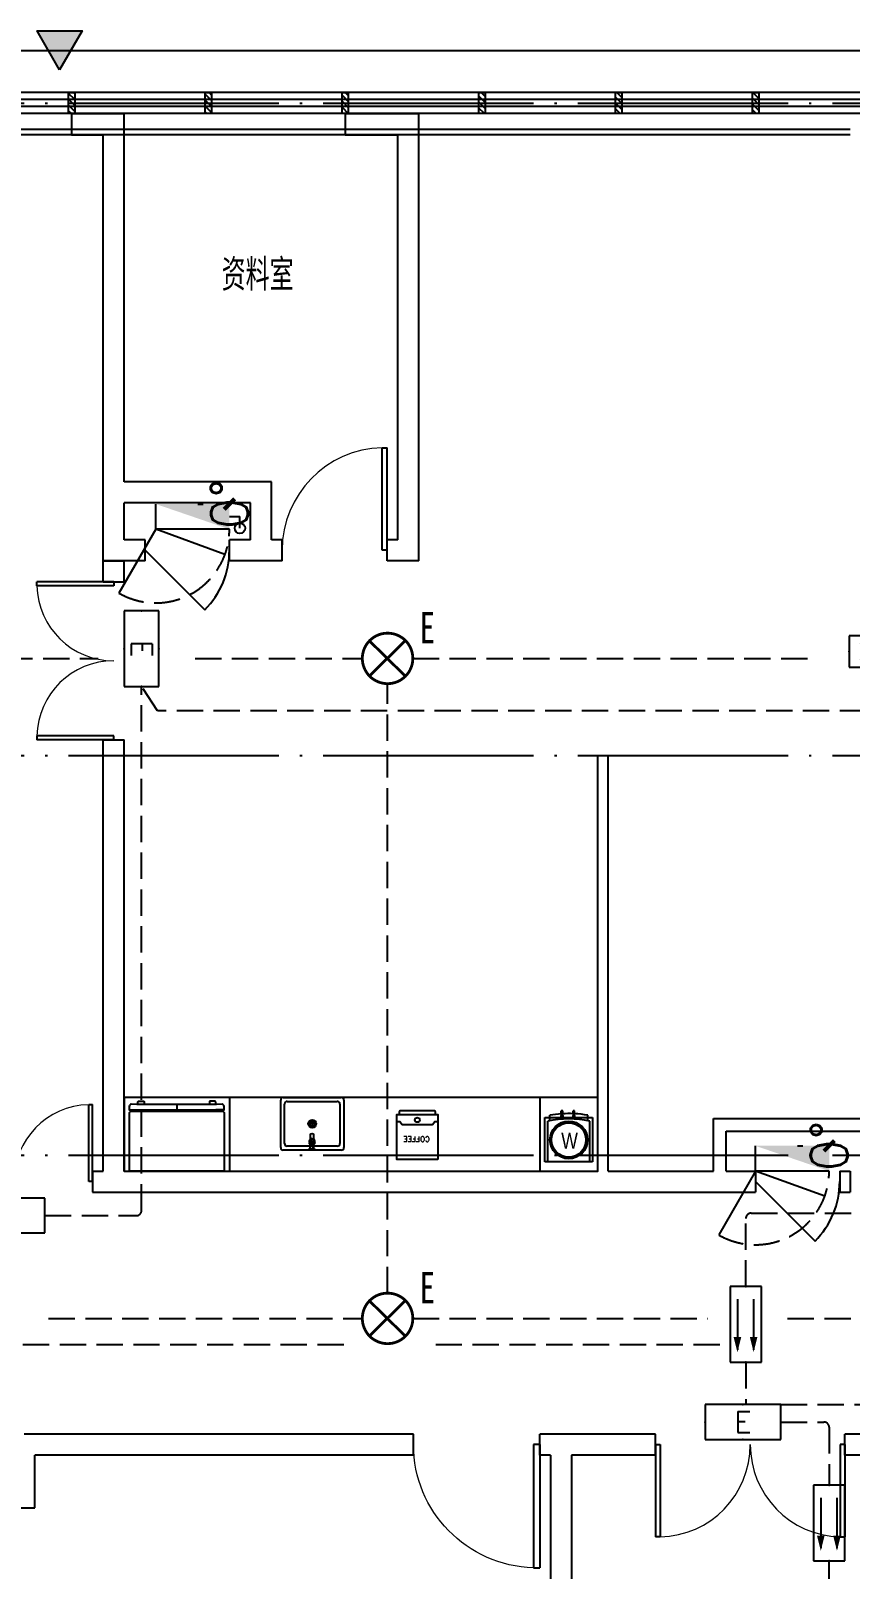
# Model space of a CAD drawing. Extents: x -621157 to 1764546, y -106808 to 741893.
# Drawn here: x 12743 to 20531, y 226066 to 240688 of the extents above; entities that cross this region are included whole.
import ezdxf
from ezdxf.enums import TextEntityAlignment as Align

# ---------------------------------------------------------------- set-up
doc = ezdxf.new("R2010")
doc.units = 0
doc.header["$LTSCALE"] = 1000
doc.header["$MEASUREMENT"] = 0
for name, pattern in [('DASH', [0.35, 0.25, -0.1]), ('XREF-A-101-平面图_t3$0$__DASH', [0.35, 0.25, -0.1]), ('XREF-A-101-平面图_t3$0$DASH', [0.35, 0.25, -0.1]), ('XREF-A-101-平面图_t3$0$DOTE', [2.4200000000000004, 2, -0.2, 0.02, -0.2])]:
    doc.linetypes.add(name, pattern=pattern)
for name, color, linetype in [('0-底图', 7, 'Continuous'), ('E-EQUIP-LGT', 3, 'Continuous'), ('EQUIP-照明', 3, 'Continuous'), ('WIRE-应急', 4, 'DASH'), ('XREF-A-101-平面图_t3$0$A-CURTWALL', 8, 'Continuous'), ('XREF-A-101-平面图_t3$0$A-DOTE', 8, 'Continuous'), ('XREF-A-101-平面图_t3$0$A-RAIL', 8, 'Continuous'), ('XREF-A-101-平面图_t3$0$A-ROOM-CH', 8, 'Continuous'), ('XREF-A-101-平面图_t3$0$A-SEE', 8, 'Continuous'), ('XREF-A-101-平面图_t3$0$A-WALL', 8, 'Continuous'), ('XREF-A-101-平面图_t3$0$A-WINDOW', 8, 'Continuous'), ('XREF-A-101-平面图_t3$0$F-L-INF', 8, 'Continuous'), ('XREF-A-101-平面图_t3$0$I-WALL-GYPSUM', 8, 'Continuous'), ('XREF-A-101-平面图_t3$0$P-EQUIPMENT', 8, 'Continuous'), ('XREF-A-101-平面图_t3$0$PUB_HATCH', 8, 'Continuous'), ('XREF-A-101-平面图_t3$0$PUB_TEXT', 8, 'Continuous'), ('XREF-A-101-平面图_t3$0$水-尺寸', 8, 'Continuous'), ('设备-照明', 3, 'Continuous')]:
    doc.layers.add(name, color=color, linetype=linetype)
doc.styles.add('_TEL_DIM', font='SIMPLEX', dxfattribs={"width": 0.8, "height": 3.5, "bigfont": 'HZTXT'})
doc.styles.get("Standard").update_dxf_attribs({"font": 'romans.shx', "bigfont": 'HZDXC.SHX'})
doc.styles.add('STYLE1', font='simhei.ttf')
doc.styles.add('XREF-A-101-平面图_t3$0$-HZDXCROMANS', font='ROMANS.shx', dxfattribs={"bigfont": 'HZDXC.shx'})
doc.styles.add('XREF-A-101-平面图_t3$0$69F Layout plan$0$Standard', font='arial.ttf', dxfattribs={"width": 0.8})
doc.styles.add('XREF-A-101-平面图_t3$0$ROMANS', font='romans.shx')
doc.dimstyles.get("Standard").update_dxf_attribs({"dimscale": 100, "dimtxt": 3.5, "dimasz": 1, "dimexe": 2.5, "dimexo": 3, "dimgap": 1.5, "dimtad": 1, "dimdec": 0, "dimzin": 0, "dimdsep": 46, "dimtxsty": 'Standard', "dimblk": 'ARCHTICK', "dimcen": 0.09, "dimadec": 0, "dimazin": 0, "dimtfac": 1, "dimtdec": 0, "dimtix": 1, "dimtmove": 2, "dimatfit": 3, "dimfxl": 0, "dimtolj": 1, "dimtzin": 0, "dimarcsym": 0})

# ---------------------------------------------------------------- blocks, each defined once
blk = doc.blocks.new('XREF-A-101-平面图_t3$0$G$C869EB286')
at = {"layer": 'XREF-A-101-平面图_t3$0$A-WINDOW'}
h = blk.add_hatch(dxfattribs=at)
h.set_pattern_fill('ANSI31', color=256, scale=25)
h.set_pattern_definition([(45, (-143.9571647713692, -89939.9999999997), (-28.0633003783411, 28.0633003783411), [])])
h.paths.add_polyline_path([(1.4210854715202e-14, 60), (199.9999999429533, 60), (199.9999999429533, 0), (0, 0)])
blk.add_lwpolyline([(0, 60), (199.9999999429533, 60), (199.9999999429533, 0), (0, 0)], close=True, dxfattribs=at)
blk = doc.blocks.new('XREF-A-101-平面图_t3$0$ROOM')
at = {"layer": 'XREF-A-101-平面图_t3$0$A-ROOM-CH', "style": 'XREF-A-101-平面图_t3$0$-HZDXCROMANS', "width": 0.6}
for tag, p in [('中文房间名称', (0, -999.9999999999964)), ('英文房间名称', (0, -1499.999999999996))]:
    blk.add_attdef(tag, text='', height=300, dxfattribs=at).set_placement(p, align=Align.CENTER)
blk = doc.blocks.new('_ArchTick')
at = {"color": 0, "linetype": 'ByBlock', "const_width": 0.4}
blk.add_lwpolyline([(-0.5, -0.5), (0.5, 0.5)], dxfattribs=at)
blk = doc.blocks.new('*D25423')
at = {"layer": 'Defpoints', "color": 0}
blk.add_point((0, 0), dxfattribs=at)
blk.add_point((0, 0), dxfattribs=at)
blk.add_point((0, 0), dxfattribs=at)
blk.add_point((0, 0), dxfattribs=at)
at = {"layer": 'XREF-A-101-平面图_t3$0$水-尺寸', "color": 0, "linetype": 'ByBlock', "lineweight": -2}
blk.add_line((0, 300), (0, 250), dxfattribs=at)
blk.add_line((0, 300), (0, 250), dxfattribs=at)
blk.add_arc((0, 0), 0, 180, 180, dxfattribs=at)
at = {"layer": 'XREF-A-101-平面图_t3$0$水-尺寸', "color": 0, "linetype": 'ByBlock', "lineweight": -2, "xscale": 100, "yscale": 100, "zscale": 100}
for rotation in [90, 90.00000000000001]:
    blk.add_blockref('_ArchTick', (0, 0), dxfattribs=dict(at, rotation=rotation))
at = {"layer": 'XREF-A-101-平面图_t3$0$水-尺寸', "color": 0, "insert": (0, 0), "char_height": 350, "attachment_point": 5}
blk.add_mtext('\\A1;0%%d', dxfattribs=at)
blk = doc.blocks.new('XREF-A-101-平面图_t3$0$轴网(3)')
at = {"layer": 'XREF-A-101-平面图_t3$0$A-DOTE', "linetype": 'XREF-A-101-平面图_t3$0$DOTE'}
for p, q in [((-3300.000003941357, 40000), (69800.00000013877, 40000)), ((-3300.000003941357, 33800.0000001333), (69800.00000013877, 33800.0000001333)), ((-3300.000003941357, 30000), (69800.00000013877, 30000))]:
    blk.add_line(p, q, dxfattribs=at)
blk = doc.blocks.new('XREF-A-101-平面图_t3$0$bz1')
at = {"layer": 'XREF-A-101-平面图_t3$0$PUB_HATCH'}
h = blk.add_hatch(color=1, dxfattribs=at)
h.dxf.hatch_style = 1
h.paths.add_polyline_path([(4866031.505927814, -641202.8293173313), (4865817.631634731, -641573.2704593837), (4866245.380220897, -641573.2704593837)])
at = {"layer": 'XREF-A-101-平面图_t3$0$PUB_TEXT', "color": 1}
blk.add_lwpolyline([(4866031.505927814, -641202.8293173313), (4865817.631634731, -641573.2704593837), (4866245.380220897, -641573.2704593837)], close=True, dxfattribs=at)
blk = doc.blocks.new('XREF-A-101-平面图_t3$0$G$C34B60025')
at = {"xscale": -1, "rotation": 180}
blk.add_blockref('XREF-A-101-平面图_t3$0$bz1', (-4854995.423230571, -540785.5534310018), dxfattribs=at)
blk = doc.blocks.new('XREF-A-101-平面图_t3$0$coffeemachine_PL-01')
blk.add_lwpolyline([(-195, 426.164501579944), (195, 426.164501579944), (195, 0), (-195, 0)], close=True)
at = {"color": 8}
blk.add_lwpolyline([(194.9999999999999, 64.0505297457396), (164.9999999999999, 64.0505297457396), (143.6007812331822, 93.33824081743228), (-2.842170943040401e-14, 93.33824081743228), (-143.6007812331823, 93.33824081743228), (-165, 64.0505297457396), (-195, 64.0505297457396)], dxfattribs=at)
blk.add_lwpolyline([(-171.9564239743947, 0), (-171.9564239743947, -25.88859796233533, 0.414213562373095), (-161.9564239743947, -35.88859796233533), (161.9564239743947, -35.88859796233533, 0.414213562373095), (171.9564239743947, -25.88859796233533), (171.9564239743947, 0)], format="xyb", dxfattribs=at)
blk.add_circle((0, 50), 22.5)
at = {"insert": (6.985471994616091, 232.7132462901063), "char_height": 50.00000000000001, "width": 870.5410000000003, "attachment_point": 5, "style": 'XREF-A-101-平面图_t3$0$ROMANS'}
blk.add_mtext('COFFEE', dxfattribs=at)
blk = doc.blocks.new('XREF-A-101-平面图_t3$0$A$C2C206FAC')
for p, q in [((6.763878627680242e-05, 484.8649942660704), (400.2044230400643, 484.9931219305145)), ((6.763878627680242e-05, 484.8649942660704), (0.1238599154166877, 98.20214150991524)), ((400.2044230400643, 484.9931219305145), (400.3282153166365, 98.33026917435927)), ((20.12509094405686, 94.3602481833077), (20.14134877981269, 43.57920320867561)), ((147.8339372283663, 49.71710128465202), (144.8498542509915, 9.96164744719863e-05)), ((144.8498542509915, 9.96164744719863e-05), (159.8498534822429, 0.004901950189378113)), ((147.8339372283663, 49.71710128465202), (150.0929701371351, 49.71782452671323)), ((155.2884186008305, 49.71948787861038), (156.8339367671288, 49.71998268488096)), ((156.8339367671288, 49.71998268488096), (159.8498534822429, 0.004901950189378113)), ((260.3877927488938, 49.75313603162067), (257.40370977149, 0.03613436344312504)), ((257.40370977149, 0.03613436344312504), (272.4037090027414, 0.04093669715803117)), ((260.3877927488938, 49.75313603162067), (262.2900682863838, 49.75374505569926)), ((267.4855167500791, 49.75540840759641), (269.3877922876272, 49.75601743184961)), ((269.3877922876272, 49.75601743184961), (272.4037090027414, 0.04093669715803117)), ((380.3294483952923, 94.47556962451199), (380.3457062311063, 43.6945246498799))]:
    blk.add_line(p, q)
for centre, radius in [((200.3908528142783, 278.2800212719594), 178.5774078392307), ((200.3908528142783, 278.2800212719594), 163.5774078392307), ((152.6906943689683, 49.71865620272001), 2.597724365004751), ((264.887792518246, 49.75457673170604), 2.597724365004751)]:
    blk.add_circle(centre, radius)
for centre, radius, start, end in [((199.9103460283368, 1084.322954756382), 1006.15550406047, 258.5469887341644, 281.4896983944066), ((199.9103460283368, 1084.322954756382), 1056.15550406047, 260.1999285494262, 267.1078711140341), ((152.3177976409497, 53.51175693154801), 10.8795960527793, 296.6275469758476, 243.5796954266813), ((199.9103460283368, 1084.322954756382), 1056.15550406047, 267.7307416472162, 273.2176909517057), ((264.8716531614773, 53.54779167845845), 10.8795960527793, 296.6275469758476, 243.5796954266813), ((199.9103460283368, 1084.322954756382), 1056.15550406047, 273.8352353721868, 279.8367585790286)]:
    blk.add_arc(centre, radius, start, end)
at = {"insert": (1123.086864870187, 210.1536046441761), "char_height": 150, "width": 1952.542371626943, "attachment_point": 1, "rotation": 179.99999999999997, "style": 'XREF-A-101-平面图_t3$0$69F Layout plan$0$Standard'}
blk.add_mtext('\\pxi5.6747;W', dxfattribs=at)
blk = doc.blocks.new('XREF-A-101-平面图_t3$0$yuouioui')
at = {"linetype": 'XREF-A-101-平面图_t3$0$__DASH', "ltscale": 1000}
blk.add_lwpolyline([(300666.1874148519, 20451.92289612905), (301087.1874148519, 20451.92289612905), (301087.1874148519, 19999.92289612905), (300666.1874148519, 19999.92289612905)], close=True, dxfattribs=at)
at = {"linetype": 'XREF-A-101-平面图_t3$0$__DASH', "ltscale": 1000, "rotation": 89.98165643611132}
blk.add_blockref('XREF-A-101-平面图_t3$0$A$C2C206FAC', (301151.052384247, 20025.66540830053), dxfattribs=at)
blk = doc.blocks.new('XREF-A-101-平面图_t3$0$Reflesh-900')
for p, q in [((450, 52.69550626393175), (-450, 52.69550626393175)), ((-450, 52.69550626393175), (-370.0000000018917, 52.69550626393175)), ((0, 1.455191522836685e-11), (0, 52.69550626393175))]:
    blk.add_line(p, q)
for points in [[(-430, 63.88734555688279, -0.414213562373095), (-450, 83.88734555688279), (-450, 633.8873455638677), (450, 633.8873455638677), (450, 83.88734555688279, -0.4142135623730953), (430, 63.88734555688279)], [(434.620844313089, -0.6673694618002628, 0.3682033660028187), (451.4423484117433, 19.0784443681041), (451.4423484117433, 52.69550626393175), (-448.5576515882567, 52.69550626393175), (-448.5576515882567, 19.0784443681041, 0.3682033660028065), (-431.7361474896024, -0.6673694618002628, -0.001540650949180852)]]:
    blk.add_lwpolyline(points, format="xyb", close=True)
for points in [[(-370.0000000018917, -2.94495544309757), (-370.0000000018917, -24.32424188456935, 0.414213562373095), (-365.0000000018917, -29.32424188456935), (-315.0000000005821, -29.32424188456935, 0.414213562373095), (-310.0000000005821, -24.32424188456935), (-310.0000000005821, -0.3449712362635182)], [(370.0000000018917, -2.94495544309757), (370.0000000018917, -24.32424188456935, -0.414213562373095), (365.0000000018917, -29.32424188456935), (315.0000000005821, -29.32424188456935, -0.414213562373095), (310.0000000005821, -24.32424188456935), (310.0000000005821, -0.3386101796786534)]]:
    blk.add_lwpolyline(points, format="xyb")
blk = doc.blocks.new('XREF-A-101-平面图_t3$0$WashBasin')
at = {"color": 8}
for p, q in [((271.7074251714767, 500.0548400677483), (271.7074251714767, 494.7543302229588)), ((271.7074251714767, 494.7543302229588), (284.5230006277195, 486.0109706736329)), ((271.7074251714767, 494.7543302229588), (301.858322515629, 494.7543302229612)), ((284.5230006277195, 486.0109706736329), (284.5230006277201, 464.4660111306262)), ((284.5230006277195, 486.0109706736329), (301.8583225156285, 486.0109706736353)), ((284.5230006277195, 454.3668113448557), (284.5230006277201, 440.2279316447654)), ((332.3176141798853, 494.7543302229612), (302.1667168357377, 494.7543302229612)), ((319.5020387236509, 486.0109706736353), (302.1667168357371, 486.0109706736353)), ((332.3176141798853, 494.7543302229612), (319.5020387236509, 486.0109706736353)), ((319.5020387236509, 486.0109706736353), (319.5020387236515, 464.4660111306286)), ((319.5020387236509, 454.3668113448581), (319.5020387236515, 440.2279316447678)), ((332.3176141798853, 500.0548400677508), (332.3176141798853, 494.7543302229612)), ((275.0551881819847, 250.0548400677508), (325.0551881819847, 250.0548400677508)), ((300.0551881819847, 225.0548400677508), (300.0551881819847, 275.0548400677508))]:
    blk.add_line(p, q, dxfattribs=at)
for points in [[(0.05518818198470399, 25.05484006775077), (0.05518818198470399, 475.0548400677508)], [(25.0551881819847, 500.0548400677508), (575.0551881819847, 500.0548400677508)], [(600.0551881819847, 475.0548400677508), (600.0551881819847, 25.05484006775077)], [(575.0551881819847, 0.05484006775077432), (25.0551881819847, 0.05484006775077432)]]:
    blk.add_lwpolyline(points)
for points in [[(62.5551881819847, 462.5548400677508), (537.5551881819847, 462.5548400677508)], [(37.5551881819847, 62.55484006775077), (37.5551881819847, 437.5548400677508)], [(562.5551881819847, 437.5548400677508), (562.5551881819847, 62.55484006775077)], [(537.5551881819847, 37.55484006775077), (62.5551881819847, 37.55484006775077)]]:
    blk.add_lwpolyline(points, dxfattribs=at)
for points in [[(301.858322515629, 464.4660111306286), (284.5230006277201, 464.4660111306262, 1), (284.5230006277195, 454.3668113448557), (301.8583225156285, 454.3668113448581)], [(302.1667168357377, 464.4660111306286), (319.5020387236515, 464.4660111306286, -1), (319.5020387236509, 454.3668113448581), (302.1667168357371, 454.3668113448581)], [(316.1255413783142, 397.1208720320431), (316.1255413783148, 355.4079909291991, -1), (288.5426169793285, 355.4079909291967), (288.5426169793279, 396.7369193427409)]]:
    blk.add_lwpolyline(points, format="xyb", dxfattribs=at)
for centre, radius in [((302.0962027989854, 422.6982152440781), 4.509395944102124), ((300.0551881819847, 250.0548400677508), 37.5), ((300.0551881819847, 250.0548400677508), 25)]:
    blk.add_circle(centre, radius, dxfattribs=at)
for centre, start, end in [((21.9301881819847, 478.1798400677508), 81.86989999977904, 188.130100000162), ((578.1801881819847, 478.1798400677508), 351.869899999838, 98.13010000022095), ((21.9301881819847, 21.92984006775077), 171.869899999838, 278.130100000221), ((578.1801881819847, 21.92984006775077), 261.869899999779, 8.130102000007465)]:
    blk.add_arc(centre, 22.0970875, start, end)
for centre, radius, start, end in [((59.4301881819847, 440.6798400677508), 22.0970875, 81.86989999977904, 188.130100000162), ((280.2974805212835, 433.8043903093059), 6.645249271452379, 75.15816748382566, 220.8774466185935), ((308.0901523628226, 538.6853139819145), 101.8556297964505, 255.1581674838288, 266.5866021027869), ((302.0125196756882, 420.0295320732027), 26.90695238148729, 47.13151249094544, 132.7667300551619), ((296.1022532351494, 538.6853139819145), 101.8556297964505, 273.4133978972131, 284.8418325161743), ((323.8949250766885, 433.8043903093083), 6.645249271452379, 319.1225533814065, 104.8418325161743), ((540.6801881819847, 440.6798400677508), 22.0970875, 351.869899999838, 98.13010000022095), ((302.0125196756882, 420.0295320732027), 26.90695238148729, 162.3088690548348, 257.9711307003008), ((333.7196915444934, 480.0433662329792), 77.29916299940834, 220.8774466185935, 232.5424473396198), ((277.2738066689516, 406.368707071714), 15.51297694958484, 3.209423892746666, 52.54244733961973), ((335.2381850974705, 409.6189826969507), 42.54245740625537, 183.2094238927467, 198.0111985904886), ((301.7733707656168, 398.7383736283896), 7.353233885859707, 198.0111985904886, 271.9664266130487), ((302.4190348323443, 398.7383736283896), 7.353233885859707, 268.0335733869513, 341.9888014095114), ((302.0125196756882, 420.0295320732027), 26.90695238148729, 282.4856883478463, 17.38532101168054), ((268.9542205004919, 409.6189826969483), 42.54245740625537, 341.9888014095114, 356.7905761072533), ((326.9185989290204, 406.3687070717165), 15.51297694958484, 127.4575526603802, 176.7905761072533), ((270.4727140534726, 480.0433662329768), 77.29916299940834, 307.4575526603803, 319.1225533814065), ((59.4301881819847, 59.42984006775077), 22.0970875, 171.869899999838, 278.130100000221), ((540.6801881819847, 59.42984006775077), 22.0970875, 261.869899999779, 8.130102000007465)]:
    blk.add_arc(centre, radius, start, end, dxfattribs=at)
blk = doc.blocks.new('XREF-A-101-平面图_t3$0$G$CD62491EA')
at = {"layer": 'XREF-A-101-平面图_t3$0$F-L-INF', "ltscale": 0.15}
for points in [[(0, 700), (0, 0), (4500, 1.199659891426563e-07), (4500, 700.000000119966)], [(3950.000000017229, 8.131610229611397e-08), (4500, 8.131610229611397e-08), (4500, 700.000000119966), (3950.000000017229, 700.000000119966)]]:
    blk.add_lwpolyline(points, close=True, dxfattribs=at)
blk.add_lwpolyline([(999.9999999892898, 700.0000000357104), (1000.000000006519, 2.139131538569927e-08)], dxfattribs=at)
for name, p, rotation in [('XREF-A-101-平面图_t3$0$Reflesh-900', (500, 633.8873455638532), 180), ('XREF-A-101-平面图_t3$0$WashBasin', (2087.217859462689, 700.0548401153646), 180), ('XREF-A-101-平面图_t3$0$coffeemachine_PL-01', (2785.752853323822, 536.7292206054553), 180), ('XREF-A-101-平面图_t3$0$yuouioui', (24451.00514338672, -300576.9098623882), 90)]:
    blk.add_blockref(name, p, dxfattribs=dict(at, rotation=rotation))
blk = doc.blocks.new('XREF-A-101-平面图_t3$0$DOOR2DLIB$SYSLIB$00000108')
at = {"color": 0}
for p, q in [((-0.5, -5.684341886080802e-17), (-0.5000000000000007, 0.4875)), ((-0.4750000000000007, 0.4875), (-0.5000000000000007, 0.4875)), ((-0.475, -2.842170943040401e-17), (-0.4750000000000007, 0.4875)), ((0.475, -2.842170943040401e-17), (0.4750000000000007, 0.4875)), ((0.4750000000000007, 0.4875), (0.5000000000000007, 0.4875)), ((0.5, -5.684341886080802e-17), (0.5000000000000007, 0.4875)), ((-0.5, -5.684341886080802e-17), (-0.475, -2.842170943040401e-17)), ((0.5, -5.684341886080802e-17), (0.475, -2.842170943040401e-17))]:
    blk.add_line(p, q, dxfattribs=at)
at = {"color": 0, "lineweight": 13}
for centre, start, end in [((-0.4875, -4.263256414560601e-17), 0, 88.53071641864632), ((0.4875, -4.263256414560601e-17), 91.4692835813537, 180)]:
    blk.add_arc(centre, 0.4875, start, end, dxfattribs=at)
blk = doc.blocks.new('XREF-A-101-平面图_t3$0$DOOR2DLIB$SYSLIB$00000107')
at = {"color": 0}
for p, q in [((0.45, 0.9750000000000001), (0.5000000000000002, 0.9750000000000001)), ((0.45, 0), (0.45, 0.9750000000000001)), ((0.5, 0), (0.5, 0.9750000000000001)), ((0.5, 0), (0.45, 0))]:
    blk.add_line(p, q, dxfattribs=at)
at = {"color": 0, "lineweight": 13}
blk.add_arc((0.475, 0), 0.975, 91.4692835813538, 180, dxfattribs=at)
blk = doc.blocks.new('XREF-A-101-平面图_t3$0$DOOR2DLIB$SYSLIB$00000101')
at = {"color": 0}
blk.add_line((0.4999999999999964, 3.552713678800501e-15), (-0.2071067811864751, 0.7071067811864857), dxfattribs=at)
blk.add_arc((0.5000000000013856, -1.154631945610163e-12), 1.000000000001696, 135, 180, dxfattribs=at)
blk = doc.blocks.new('HC002651110953')
at = {"layer": 'E-EQUIP-LGT', "color": 0}
for p, q in [((-7.199999999975262, 1.500000000005457), (-7.199999999975262, -1.500000000005457)), ((0, 1.500000000005457), (-7.199999999975262, 1.500000000005457)), ((0, -1.500000000005457), (0, 1.500000000005457)), ((-6.000000000003638, 0.7381359252940456), (-1.199999999971624, 0.7381359252940456)), ((-6.000000000003638, -0.7992479405857011), (-1.199999999971624, -0.7992479405857011)), ((-7.199999999975262, -1.500000000005457), (0, -1.500000000005457))]:
    blk.add_line(p, q, dxfattribs=at)
for p in [(-7.199999999975262, 0), (0, 0)]:
    blk.add_point(p, dxfattribs=at)
for points in [[(-2.399999999979627, 0.3781359253025585), (-0.959999999977299, 0.7381359252940456), (-2.399999999979627, 1.098135925303723)], [(-2.399999999979627, -1.159247940577188), (-0.959999999977299, -0.7992479405857011), (-2.399999999979627, -0.4392479405851191)]]:
    blk.add_solid(points, dxfattribs=at)
at = {"color": 0, "width": 0.7000000000000001}
blk.add_attdef('PSFHATT', (0.02, -1.500050000005457), '', height=0.025, dxfattribs=at)
at = {"layer": 'E-EQUIP-LGT', "color": 0, "style": '_TEL_DIM', "flags": 1}
for tag in ['REMARK', 'A']:
    blk.add_attdef(tag, text='', height=0.0001, dxfattribs=at).set_placement((-3.599999999987631, -1.500000000005457), align=Align.MIDDLE_CENTER)
blk = doc.blocks.new('HC002633132082')
at = {"layer": 'EQUIP-照明', "color": 0, "linetype": 'Continuous', "const_width": 0.2666666666671246}
blk.add_lwpolyline([(-2.369877743499237, 4.365574568510055e-12, 1), (2.430122256505419, 4.365574568510055e-12, 1)], format="xyb", close=True, dxfattribs=at)
for points in [[(-1.696788923130371, 1.666666666668025), (1.696788923130371, -1.666666666668316)], [(-1.696788923130371, -1.666666666668316), (-1.696788923130371, -1.666666666668316), (1.696788923130371, 1.666666666668025)]]:
    blk.add_lwpolyline(points, dxfattribs=at)
at = {"layer": 'EQUIP-照明', "color": 0}
blk.add_point((1.80443748831749e-11, 4.365574568510055e-12), dxfattribs=at)
at = {"color": 0, "width": 0.7000000000000001}
blk.add_attdef('PSFHATT', (4.481726627913726, -2.399999999997963), '', height=0.025, dxfattribs=at)
at = {"layer": 'EQUIP-照明', "color": 0, "style": 'STYLE1', "width": 0.7000000000000002}
blk.add_text('E', height=3.004291845499158, dxfattribs=at).set_placement((3.810796728055575, 1.417137531623303), align=Align.CENTER)
at = {"layer": 'EQUIP-照明', "color": 0, "style": '_TEL_DIM', "flags": 1}
blk.add_attdef('A', text='', height=0.0001000000000001863, dxfattribs=at).set_placement((0.03012225648504682, 4.365574568510055e-12), align=Align.MIDDLE_CENTER)
blk = doc.blocks.new('HC002649110740')
at = {"layer": 'EQUIP-照明', "color": 0}
for p, q in [((3.600000000005821, 3.299999999999272), (-3.600000000005821, 3.299999999999272)), ((-3.600000000005821, 3.299999999999272), (-3.600000000005821, 0)), ((3.600000000005821, 0), (3.600000000005821, 3.299999999999272)), ((-3.600000000005821, 0), (3.600000000005821, 0))]:
    blk.add_line(p, q, dxfattribs=at)
for p in [(0, 3.299999999999272), (-3.600000000005821, 1.649999999999636), (3.600000000005821, 1.649999999999636), (0, 0)]:
    blk.add_point(p, dxfattribs=at)
at = {"color": 0, "width": 0.7000000000000001}
blk.add_attdef('PSFHATT', (9.305714285714286, -5e-05), '', height=0.025, dxfattribs=at)
at = {"layer": 'EQUIP-照明', "color": 0, "style": '_TEL_DIM'}
blk.add_attdef('$TEXT$', text='', height=2, dxfattribs=at).set_placement((0, 1.649999999999636), align=Align.MIDDLE_CENTER)
at = {"layer": 'EQUIP-照明', "color": 0, "style": '_TEL_DIM', "flags": 1}
blk.add_attdef('A', text='', height=0.0001, dxfattribs=at).set_placement((0, 0), align=Align.MIDDLE_CENTER)
blk = doc.blocks.new('XREF-A-101-平面图_t3$0$单出口消火栓新')
for p, q in [((-240.0000000015134, 700), (-846.2177826506086, 1049.999999999956)), ((-479.4141003288096, 42.21516544965561), (-240.0000000015134, 700)), ((-240.0000000008149, 0), (-240.0000000015134, 700)), ((-240.0000000015134, 700), (-1.513399183750153e-09, 700))]:
    blk.add_line(p, q)
at = {"color": 0, "linetype": 'XREF-A-101-平面图_t3$0$DASH'}
blk.add_arc((-240.0000000015134, 700.0000000000018), 699.9999999999661, 150.0000000000027, 270.0000000000572, dxfattribs=at)
blk.add_solid([(-240.0000000001164, 0), (0, 0), (-1.513399183750153e-09, 700)])
at = {"layer": 'XREF-A-101-平面图_t3$0$水-尺寸', "linetype": 'ByBlock'}
dim = blk.add_angular_dim_3p(base=(0, 0), center=(0, 0), p1=(0, 0), p2=(0, 0), dimstyle='Standard', dxfattribs=at)
dim.commit()
dim.dimension.update_dxf_attribs({"geometry": '*D25423', "text_midpoint": (0, 0)})
blk = doc.blocks.new('XREF-A-101-平面图_t3$0$G$C156FCA62')
at = {"layer": 'XREF-A-101-平面图_t3$0$P-EQUIPMENT', "rotation": 90}
blk.add_blockref('XREF-A-101-平面图_t3$0$单出口消火栓新', (18450.00000362203, 230089.9999997951), dxfattribs=at)
blk = doc.blocks.new('XREF-A-101-平面图_t3$0$G$C646F86AA')
at = {"layer": 'XREF-A-101-平面图_t3$0$P-EQUIPMENT', "color": 10}
for p in [(12750.00000000105, 236069.9999999992), (12849.75207395398, 235960.000000559)]:
    blk.add_line(p, (12849.75207395398, 236069.9999999992), dxfattribs=at)
at = {"layer": 'XREF-A-101-平面图_t3$0$P-EQUIPMENT'}
blk.add_circle((12849.75207395398, 235960.000000559), 50, dxfattribs=at)
for p, rotation in [((12750.00000000093, 236190.0000000009), 90.00000000000001), ((18449.99999995541, 230089.9999999973), 90)]:
    blk.add_blockref('XREF-A-101-平面图_t3$0$单出口消火栓新', p, dxfattribs=dict(at, rotation=rotation))
blk = doc.blocks.new('XREF-A-101-平面图_t3')
at = {"layer": 'XREF-A-101-平面图_t3$0$A-CURTWALL'}
for p, q in [((235900.0000000874, 240100), (204799.9999997979, 240100)), ((235900.0000000874, 240033.3333333333), (204799.9999997979, 240033.3333333333)), ((235900.0000000874, 239966.6666666667), (204799.9999997979, 239966.6666666667)), ((235900.0000000874, 239900), (204799.9999997979, 239900))]:
    blk.add_line(p, q, dxfattribs=at)
at = {"layer": 'XREF-A-101-平面图_t3$0$A-RAIL'}
for points in [[(218649.9999995725, 239749.9999998143), (209849.9999995725, 239749.9999998143)], [(218649.9999995725, 239699.9999998143), (209849.9999995725, 239699.9999998143)]]:
    blk.add_lwpolyline(points, dxfattribs=at)
at = {"layer": 'XREF-A-101-平面图_t3$0$A-SEE'}
blk.add_lwpolyline([(204800.0000031637, 240500.0000000331), (235899.9999990454, 240499.9999998249)], dxfattribs=at)
at = {"layer": 'XREF-A-101-平面图_t3$0$A-WALL'}
for p, q in [((211250, 239900), (211750, 239900)), ((211250, 239900), (211250, 239700)), ((211750, 236400), (211750, 239900)), ((213850, 239900), (214550, 239900)), ((213850, 239900), (213850, 239700)), ((214550, 235650), (214550, 239900)), ((211250, 239700), (211550, 239700)), ((211550, 236300), (211550, 239700)), ((213850, 239700), (214350, 239700)), ((214350, 235850), (214350, 239700)), ((211550, 235650), (211550, 236300)), ((213150, 236400), (211750, 236400)), ((213150, 235850), (213150, 236400)), ((212950, 236200), (211750, 236200)), ((211750, 235850), (211750, 236200)), ((212950, 235850), (212950, 236200)), ((211950, 235850), (211750, 235850)), ((212950, 235850), (212750, 235850)), ((213250, 235850), (213150, 235850)), ((214350, 235850), (214250, 235850)), ((211950, 235650), (211550, 235650)), ((213050, 235650), (212750, 235650)), ((213250, 235650), (213050, 235650)), ((214550, 235650), (214250, 235650)), ((214500, 227350), (210800.0000004275, 227350)), ((215900, 227350), (215700, 227350)), ((216800, 227350), (215900, 227350)), ((219449.9999995725, 227350), (218600, 227350)), ((210900.0000004275, 226650), (210900.0000004275, 227150)), ((214500, 227150), (210900.0000004275, 227150)), ((215800, 227150), (215700, 227150)), ((215800, 227150), (215800, 219849.9999994404)), ((216800, 227150), (216000, 227150)), ((216000, 227150), (216000, 219749.9999994404)), ((219349.9999995725, 227150), (218600, 227150)), ((209599.9999995725, 226650), (210900.0000004275, 226650))]:
    blk.add_line(p, q, dxfattribs=at)
for points in [[(211950, 235650), (211950, 235850)], [(212750, 235650), (212750, 235850)], [(213250, 235650), (213250, 235850)], [(214250, 235650), (214250, 235850)], [(214500, 227150), (214500, 227350)], [(215700, 227150), (215700, 227350)], [(216800, 227150), (216800, 227350)], [(218600, 227150), (218600, 227350)]]:
    blk.add_lwpolyline(points, dxfattribs=at)
at = {"layer": 'XREF-A-101-平面图_t3$0$I-WALL-GYPSUM'}
for p, q in [((211550, 235449.9999999958), (211550, 235650)), ((211550, 235650), (211750, 235650)), ((211750, 235449.9999999958), (211750, 235650)), ((211550, 229849.9999999958), (211550, 233949.9999999958)), ((211750, 229849.9999999958), (211750, 233949.9999999958)), ((216249.9999999999, 229849.9999999958), (216250, 233800)), ((216250, 233800), (216350, 233800)), ((216349.9999999999, 229849.9999999958), (216350, 233800)), ((217349.9999999543, 230349.9999994404), (220550, 230349.9999994404)), ((217349.9999999543, 229849.9999999958), (217349.9999999543, 230349.9999994404)), ((217469.9999999543, 230229.9999994404), (220430, 230229.9999994404)), ((217469.9999999543, 229849.9999999958), (217469.9999999543, 230229.9999994404)), ((211449.9999995725, 229849.9999999958), (211550, 229849.9999999958)), ((211750, 229849.9999999958), (216249.9999999999, 229849.9999999958)), ((216349.9999999999, 229849.9999999958), (217349.9999999543, 229849.9999999958)), ((217469.9999999543, 229849.9999999958), (217749.9999999543, 229849.9999999958)), ((218549.9999999543, 229849.9999999958), (218649.9999994598, 229849.9999999958)), ((218649.9999994598, 229849.9999999958), (218649.9999994598, 229649.9999999958)), ((211449.9999995725, 229649.9999999958), (211650, 229649.9999999958)), ((211650, 229649.9999999958), (216299.9999999999, 229649.9999999958)), ((216299.9999999999, 229649.9999999958), (217399.9999999543, 229649.9999999958)), ((217399.9999999543, 229649.9999999958), (217749.9999999543, 229649.9999999958)), ((218549.9999999543, 229649.9999999958), (218649.9999994598, 229649.9999999958))]:
    blk.add_line(p, q, dxfattribs=at)
for points in [[(211550, 235449.9999999958), (211750, 235449.9999999958)], [(211550, 233949.9999999958), (211750, 233949.9999999958)], [(211449.9999995725, 229849.9999999958), (211449.9999995725, 229649.9999999958)], [(217749.9999999543, 229849.9999999958), (217749.9999999543, 229649.9999999958)], [(218549.9999999543, 229849.9999999958), (218549.9999999543, 229649.9999999958)]]:
    blk.add_lwpolyline(points, dxfattribs=at)
for name, p in [('XREF-A-101-平面图_t3$0$G$C156FCA62', (199999.9999999991, 0)), ('XREF-A-101-平面图_t3$0$G$C646F86AA', (199999.9999999991, 0)), ('XREF-A-101-平面图_t3$0$G$C646F86AA', (199999.9999999991, 0)), ('XREF-A-101-平面图_t3$0$G$C34B60025', (200100.0000037751, 139899.9999999958)), ('XREF-A-101-平面图_t3$0$G$CD62491EA', (211750, 229849.9999999084))]:
    blk.add_blockref(name, p)
at = {"layer": 'XREF-A-101-平面图_t3$0$A-DOTE'}
blk.add_blockref('XREF-A-101-平面图_t3$0$轴网(3)', (200000, 200000), dxfattribs=at)
at = {"layer": 'XREF-A-101-平面图_t3$0$A-ROOM-CH'}
ref = blk.add_blockref('XREF-A-101-平面图_t3$0$ROOM', (213018.0875030594, 239217.5767386863), dxfattribs=at)
ref.add_attrib('中文房间名称', '资料室', dxfattribs={"height": 299.9999999999912, "style": 'XREF-A-101-平面图_t3$0$-HZDXCROMANS', "width": 0.8}).set_placement((213018.0875030594, 238217.5767386864), align=Align.CENTER)
at = {"layer": 'XREF-A-101-平面图_t3$0$A-WINDOW', "rotation": 270}
for p in [(211219.999997654, 240100.0000000055), (212519.999997654, 240100.0000000055), (213819.999997654, 240100.0000000055), (215119.999997654, 240100.0000000055), (216419.999997654, 240100.0000000055), (217719.999997654, 240100.0000000055)]:
    blk.add_blockref('XREF-A-101-平面图_t3$0$G$C869EB286', p, dxfattribs=at)
at = {"layer": 'XREF-A-101-平面图_t3$0$A-WINDOW'}
for name, p, xscale, yscale, zscale, rotation in [('XREF-A-101-平面图_t3$0$DOOR2DLIB$SYSLIB$00000107', (213750, 235750), -1000, -1000, -1000, 180), ('XREF-A-101-平面图_t3$0$DOOR2DLIB$SYSLIB$00000101', (212350, 235750), 800, 800, 800, 180), ('XREF-A-101-平面图_t3$0$DOOR2DLIB$SYSLIB$00000108', (211650, 234699.9999999958), 1500, 1500, 1500, 90), ('XREF-A-101-平面图_t3$0$DOOR2DLIB$SYSLIB$00000107', (215100, 227250), -1200, 1200, -1200, 180), ('XREF-A-101-平面图_t3$0$DOOR2DLIB$SYSLIB$00000108', (217700, 227250), 1800, 1800, 1800, 180)]:
    blk.add_blockref(name, p, dxfattribs=dict(at, xscale=xscale, yscale=yscale, zscale=zscale, rotation=rotation))
for name, p, xscale, yscale, zscale in [('XREF-A-101-平面图_t3$0$DOOR2DLIB$SYSLIB$00000108', (210699.9999995725, 229749.9999999958), 1500, 1500, 1500), ('XREF-A-101-平面图_t3$0$DOOR2DLIB$SYSLIB$00000101', (218149.9999999543, 229749.9999999958), -800, -800, -800)]:
    blk.add_blockref(name, p, dxfattribs=dict(at, xscale=xscale, yscale=yscale, zscale=zscale))

msp = doc.modelspace()

# ---------------------------------------------------------------- block references
at = {"layer": '0-底图'}
msp.add_blockref('XREF-A-101-平面图_t3', (-198119.3411520473, 0), dxfattribs=at)

# ---------------------------------------------------------------- next in the draw order: linework, layer by layer
at = {"layer": 'WIRE-应急'}
for points in [[(12510.31660946435, 234722.5727306534), (13383.65867615561, 234722.5727306534)], [(14304.87196143554, 234722.5727306534), (15893.67107360088, 234722.5727306534)], [(16373.67107360135, 234722.5727306534), (20135.07730842428, 234722.5727306534)], [(20680.42984373122, 234222.9574268422), (13946.30675099487, 234222.9574268422), (13795.65884795273, 234455.0572240353)], [(16133.67107360112, 228689.9999997213), (16133.67107360112, 234482.5727306532)], [(12911.58868569345, 228449.999999721), (15893.67107360088, 228449.999999721)], [(16373.67107360135, 228449.999999721), (19177.75821994082, 228449.999999721)], [(19935.83998595248, 228449.999999721), (25393.67107360088, 228449.999999721)], [(12667.49152295198, 228201.9616221117), (15717.56956348754, 228201.9616221117)], [(16590.80299015902, 228201.9616221117), (19388.4993280971, 228201.9616221117)], [(19538.49932809756, 228032.4559861571), (19538.49932809756, 227629.9999999999)], [(20330.65809790697, 220360.0017994394), (20330.65809790697, 226144.5900376697)]]:
    msp.add_lwpolyline(points, dxfattribs=at)
for points in [[(12877.49152295711, 229426.7978027723), (13745.65884795273, 229426.7978027723, 0.414213562373095), (13795.65884795273, 229476.7978027723), (13795.65884795273, 234455.0572240353)], [(19538.49932809756, 228752.4559861546), (19538.49932809756, 229399.999250003, -0.414213562373095), (19588.49932809756, 229449.999250003), (30020.65704795369, 229449.999250003)], [(19870.65396276745, 227629.9999999999), (22413.15946514229, 227629.9999999999, -0.414213562373095), (22463.15946514229, 227579.9999999999), (22463.15946514229, 227043.6795465387)], [(19870.65396276745, 227629.9999999999), (22413.15946514229, 227629.9999999999, -0.414213562373095), (22463.15946514229, 227579.9999999999), (22463.15946514229, 227043.6795465387)], [(19870.65396276745, 227465), (20280.65809790697, 227465, -0.414213562373095), (20330.65809790697, 227415), (20330.65809790697, 226864.5900376672)], [(19870.65396276745, 227465), (20280.65809790697, 227465, -0.414213562373095), (20330.65809790697, 227415), (20330.65809790697, 226864.5900376672)]]:
    msp.add_lwpolyline(points, format="xyb", dxfattribs=at)

# ---------------------------------------------------------------- next in the draw order: block references
at = {"layer": '设备-照明'}
ref = msp.add_blockref('HC002649110740', (13630.65884795273, 234815.0572240359), dxfattribs=dict(at, xscale=100, yscale=100, zscale=100, rotation=270))
ref.add_attrib('$TEXT$', 'E', dxfattribs={"layer": '0', "color": 0, "height": 200, "rotation": 270, "style": '_TEL_DIM'}).set_placement((13795.65884795273, 234815.0572240359), align=Align.MIDDLE_CENTER)
at = {"layer": '设备-照明', "xscale": 100, "yscale": 100, "zscale": 100}
for p in [(16130.65884795086, 234722.572730653), (16130.65884795086, 228449.9999997206)]:
    msp.add_blockref('HC002633132082', p, dxfattribs=at)
for p, rotation in [((20520.65884795389, 234788.0927400794), 180), ((19538.49932809756, 228032.4559861571), 270), ((20330.65809790697, 226144.5900376697), 270)]:
    msp.add_blockref('HC002651110953', p, dxfattribs=dict(at, rotation=rotation))
at = {"layer": '设备-照明'}
ref = msp.add_blockref('HC002649110740', (12517.49152295664, 229261.7978027723), dxfattribs=dict(at, xscale=100, yscale=100, zscale=100))
ref.add_attrib('$TEXT$', 'E', dxfattribs={"layer": '0', "color": 0, "height": 200, "style": '_TEL_DIM'}).set_placement((12517.49152295664, 229426.7978027723), align=Align.MIDDLE_CENTER)
ref = msp.add_blockref('HC002649110740', (19510.65396276675, 227300), dxfattribs=dict(at, xscale=100, yscale=100, zscale=100))
ref.add_attrib('$TEXT$', 'E', dxfattribs={"layer": '0', "color": 0, "height": 200, "style": '_TEL_DIM'}).set_placement((19510.65396276675, 227465), align=Align.MIDDLE_CENTER)

doc.saveas('drawing.dxf')
